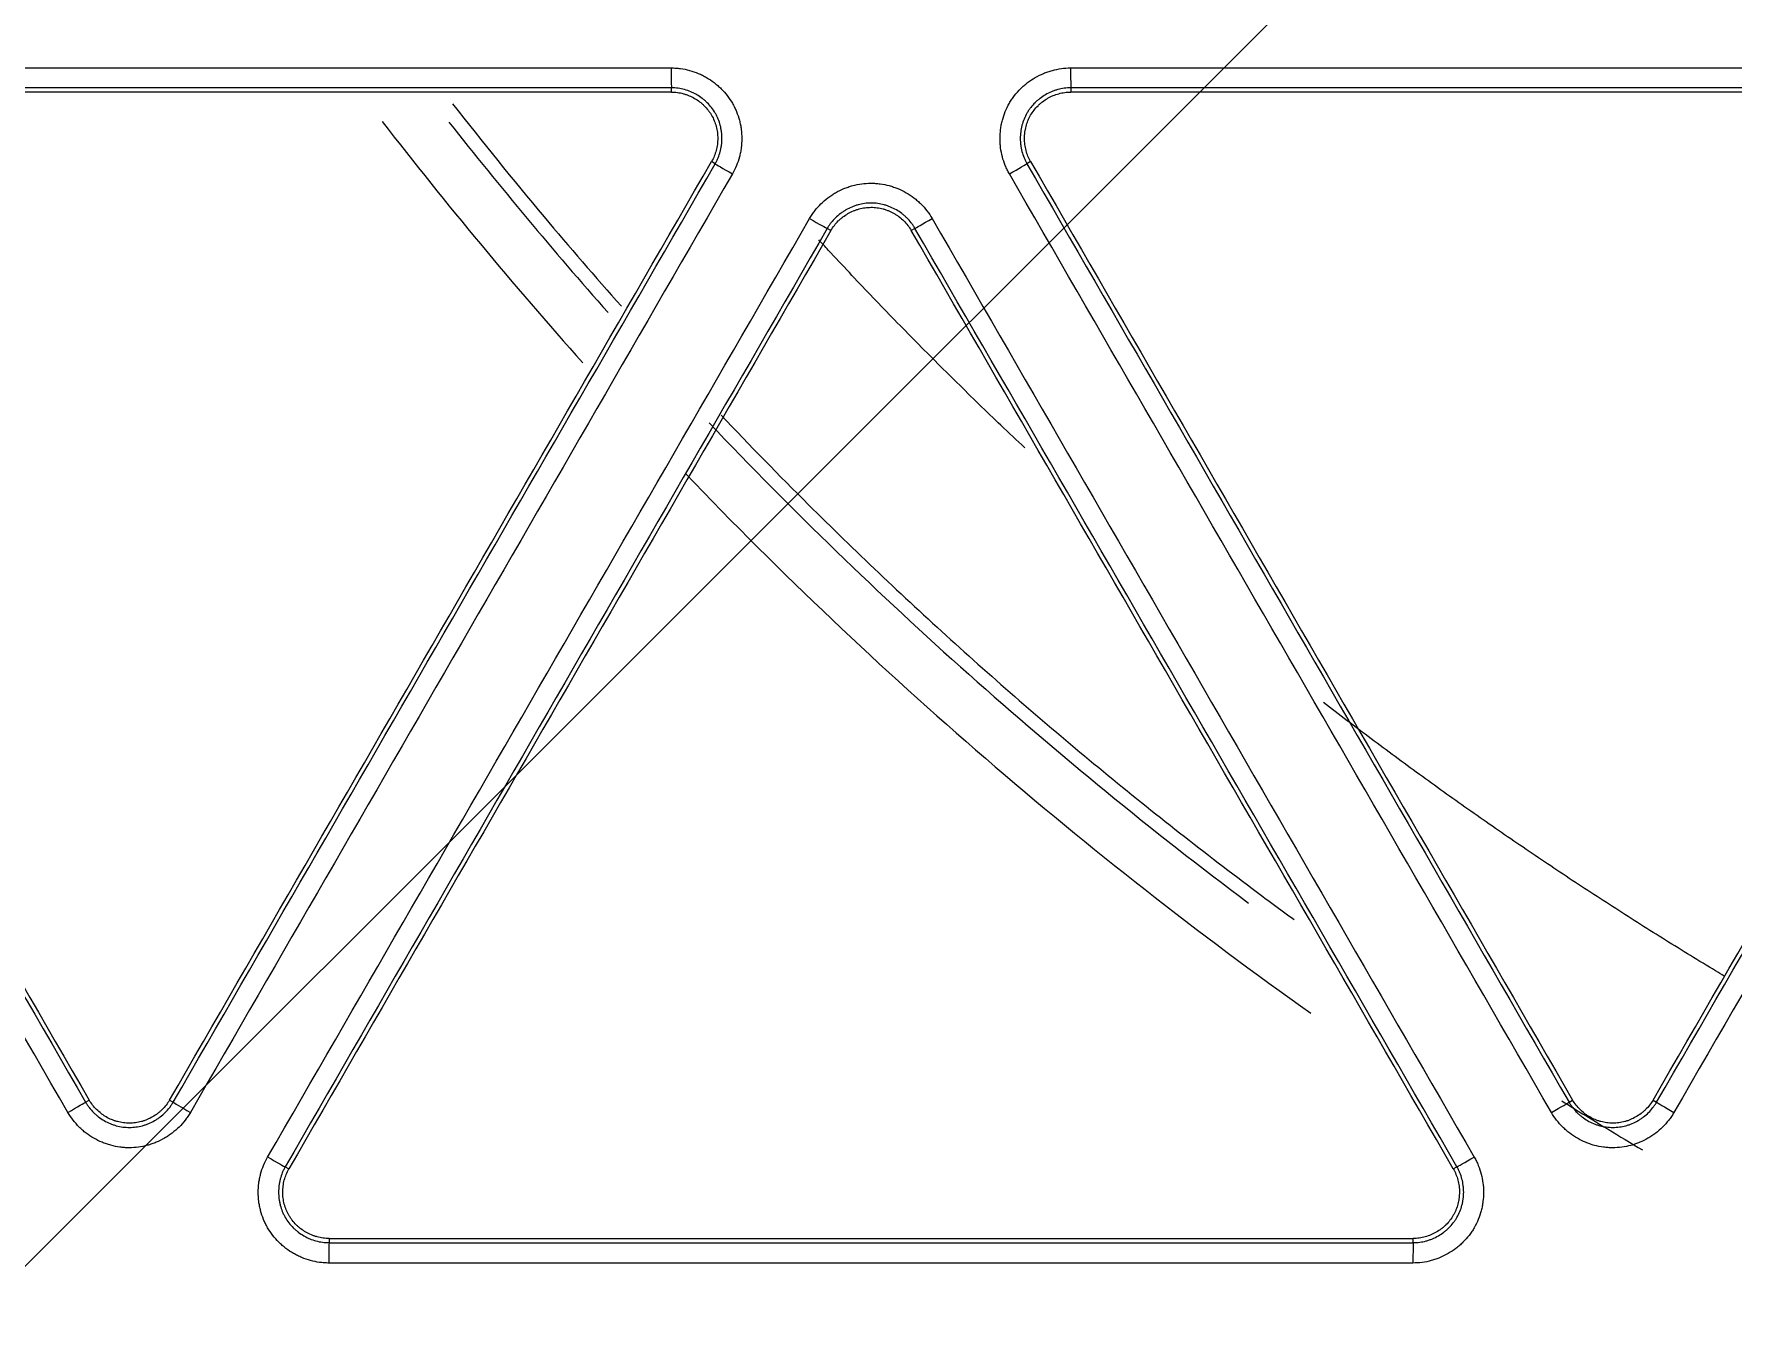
# Model space of a CAD drawing. Header units: inches. Extents: x 405346 to 489838, y -25612 to 14934.
# Drawn here: x 467154.53 to 467194.61, y 4229.87 to 4260.56 of the extents above; entities that cross this region are included whole.
import ezdxf

# ---------------------------------------------------------------- set-up
doc = ezdxf.new("R2010")
doc.units = ezdxf.units.IN
doc.header["$LTSCALE"] = 200
doc.header["$MEASUREMENT"] = 0
doc.layers.add('SS-EQ', color=2, linetype='Continuous', lineweight=20)

# ---------------------------------------------------------------- blocks, each defined once
blk = doc.blocks.new('4way무풍')
at = {"layer": 'SS-EQ'}
for p, q in [((330.224, 330.224), (-339.635, -339.635)), ((-74.704, -62.242), (-74.704, -62.142)), ((-65.282, -62.142), (-65.283, -62.242)), ((-73.67, -63.933), (-73.757, -63.884)), ((-66.23, -63.884), (-66.316, -63.933)), ((-70.941, -65.509), (-71.028, -65.459)), ((-68.959, -65.459), (-69.046, -65.509)), ((-88.526, -86.082), (-88.44, -86.032)), ((-86.544, -86.032), (-86.458, -86.082)), ((-53.529, -86.082), (-53.443, -86.032)), ((-51.547, -86.032), (-51.461, -86.082)), ((-83.815, -87.607), (-83.729, -87.657)), ((-56.258, -87.657), (-56.172, -87.607)), ((-82.781, -89.299), (-82.781, -89.399)), ((-57.206, -89.399), (-57.206, -89.299))]:
    blk.add_line(p, q, dxfattribs=at)
for radius, start, end in [(102.993, 217.66854, 221.78684), (101.761, 218.21625, 221.5125), (101.761, 223.50375, 233.10562), (102.993, 223.77116, 234.62949)]:
    blk.add_arc((0, 0), radius, start, end, dxfattribs=at)
for centre, major_axis, ratio, start_param, end_param in [((-74.704, -61.668), (0, -0.474), 0.012019, 4.721581, 6.248276), ((-65.282, -61.668), (0, 0.474), 0.010323, 1.580364, 3.106684), ((-73.26, -64.17), (0.41, -0.237), 0.014203, 3.176503, 4.707135), ((-66.727, -64.17), (0.41, 0.237), 0.003373, 4.69834, 6.248279), ((-71.438, -65.222), (0.41, -0.237), 0.01424, 4.707588, 6.248275), ((-68.549, -65.222), (-0.41, -0.237), 0.003327, 0.034907, 1.556451), ((-88.936, -86.318), (-0.41, -0.237), 0.00431, 1.55302, 3.106686), ((-86.047, -86.318), (0.41, -0.237), 0.017464, 3.176505, 4.70778), ((-53.939, -86.318), (0.41, 0.237), 0.008823, 4.698637, 6.248277), ((-51.051, -86.318), (-0.41, 0.237), 0.016194, 0.034911, 1.57199), ((-84.225, -87.37), (-0.41, 0.237), 0.017538, 1.566682, 3.106681), ((-55.762, -87.37), (-0.41, -0.237), 0.008819, 0.034908, 1.556773), ((-82.781, -89.872), (0, -0.474), 0.011918, 3.176664, 4.726069), ((-57.206, -89.872), (0, -0.474), 0.007855, 3.176506, 4.727465)]:
    blk.add_ellipse(centre, major_axis=major_axis, ratio=ratio, start_param=start_param, end_param=end_param, dxfattribs=at)
for points, knots in [([(-0.032, -346.294), (-6.969, -346.294), (-13.906, -346.294), (-27.78, -346.294), (-34.717, -346.294), (-55.528, -346.294), (-69.403, -346.294), (-97.151, -346.294), (-111.025, -346.294), (-138.774, -346.294), (-152.648, -346.294), (-180.396, -346.294), (-194.27, -346.294), (-215.082, -346.294), (-222.019, -346.294), (-235.893, -346.294), (-242.83, -346.294), (-253.236, -346.294), (-256.704, -346.293), (-263.641, -346.293), (-267.11, -346.294), (-272.313, -346.294), (-274.047, -346.294), (-276.648, -346.294), (-277.515, -346.294), (-279.25, -346.294), (-280.117, -346.293), (-281.418, -346.293), (-281.851, -346.293), (-282.718, -346.293), (-283.152, -346.293), (-283.802, -346.293), (-284.019, -346.294), (-284.453, -346.294), (-284.669, -346.294), (-285.103, -346.294), (-285.32, -346.293), (-285.753, -346.291), (-285.97, -346.288), (-286.62, -346.277), (-287.053, -346.265), (-287.92, -346.232), (-288.353, -346.21), (-289.653, -346.133), (-290.519, -346.062), (-291.817, -345.929), (-292.25, -345.88), (-292.899, -345.799), (-293.116, -345.771), (-293.548, -345.713), (-294.627, -345.561), (-295.697, -345.382), (-298.249, -344.898), (-299.929, -344.504), (-302.417, -343.81), (-304.065, -343.313), (-305.692, -342.746), (-308.116, -341.843), (-309.711, -341.172), (-311.481, -340.336), (-311.677, -340.242), (-312.069, -340.051), (-312.265, -339.955), (-312.85, -339.663), (-313.238, -339.464), (-314.393, -338.857), (-315.91, -338.018), (-317.384, -337.119), (-318.837, -336.19), (-319.553, -335.711), (-320.962, -334.724), (-322.351, -333.708), (-324.369, -332.095), (-326.323, -330.394), (-327.582, -329.2), (-328.355, -328.435), (-328.586, -328.204), (-328.815, -327.971), (-328.968, -327.815), (-329.044, -327.737), (-329.423, -327.345), (-329.723, -327.029), (-330.61, -326.073), (-331.762, -324.777), (-333.398, -322.77), (-334.43, -321.391), (-335.932, -319.291), (-336.873, -317.851), (-338.196, -315.627), (-339.047, -314.124), (-339.838, -312.58), (-340.313, -311.601), (-340.454, -311.306), (-340.593, -311.01), (-340.685, -310.813), (-340.731, -310.713), (-340.958, -310.218), (-341.135, -309.821), (-341.654, -308.624), (-342.309, -307.019), (-343.186, -304.583), (-343.7, -302.939), (-344.419, -300.46), (-344.828, -298.788), (-345.336, -296.251), (-345.487, -295.401), (-345.755, -293.691), (-345.871, -292.831), (-345.994, -291.749), (-346.017, -291.533), (-346.062, -291.099), (-346.083, -290.882), (-346.143, -290.23), (-346.178, -289.796), (-346.239, -288.927), (-346.265, -288.493), (-346.307, -287.624), (-346.324, -287.19), (-346.342, -286.538), (-346.347, -286.321), (-346.354, -285.886), (-346.356, -285.669), (-346.359, -285.235), (-346.359, -285.017), (-346.359, -284.583), (-346.359, -284.366), (-346.358, -283.714), (-346.358, -283.28), (-346.358, -282.411), (-346.358, -281.976), (-346.358, -280.673), (-346.358, -279.804), (-346.359, -278.066), (-346.359, -277.197), (-346.359, -274.59), (-346.359, -272.852), (-346.358, -264.163), (-346.358, -257.211), (-346.359, -236.356), (-346.359, -222.453), (-346.359, -194.646), (-346.359, -180.743), (-346.359, -152.936), (-346.359, -139.033), (-346.359, -111.226), (-346.359, -69.517), (-346.359, -27.807), (-346.359, 0)], [0, 0, 0, 0, 0.03125, 0.03125, 0.0625, 0.0625, 0.125, 0.125, 0.1875, 0.1875, 0.25, 0.25, 0.3125, 0.3125, 0.34375, 0.34375, 0.375, 0.375, 0.390625, 0.390625, 0.40625, 0.40625, 0.414063, 0.414063, 0.417969, 0.417969, 0.421875, 0.421875, 0.423828, 0.423828, 0.425781, 0.425781, 0.426758, 0.426758, 0.427734, 0.427734, 0.428711, 0.428711, 0.429688, 0.429688, 0.431641, 0.431641, 0.433594, 0.433594, 0.4375, 0.4375, 0.439453, 0.439453, 0.44043, 0.44043, 0.441406, 0.445313, 0.445313, 0.453125, 0.453125, 0.457031, 0.460938, 0.460938, 0.46875, 0.46875, 0.469727, 0.469727, 0.470703, 0.470703, 0.472656, 0.472656, 0.476563, 0.480469, 0.480469, 0.484375, 0.484375, 0.488281, 0.492188, 0.496094, 0.5, 0.5, 0.500977, 0.501465, 0.501465, 0.501953, 0.501953, 0.503906, 0.503906, 0.507813, 0.511719, 0.515625, 0.515625, 0.523438, 0.523438, 0.527344, 0.53125, 0.53125, 0.532227, 0.532715, 0.532715, 0.533203, 0.533203, 0.535156, 0.535156, 0.539063, 0.542969, 0.546875, 0.546875, 0.554688, 0.554688, 0.558594, 0.558594, 0.5625, 0.5625, 0.563477, 0.563477, 0.564453, 0.564453, 0.566406, 0.566406, 0.568359, 0.568359, 0.570313, 0.570313, 0.571289, 0.571289, 0.572266, 0.572266, 0.573242, 0.573242, 0.574219, 0.574219, 0.576172, 0.576172, 0.578125, 0.578125, 0.582031, 0.582031, 0.585938, 0.585938, 0.59375, 0.59375, 0.625, 0.625, 0.6875, 0.6875, 0.75, 0.75, 0.8125, 0.8125, 0.875, 1, 1, 1, 1]), ([(-345.164, 0), (-345.164, -27.72), (-345.163, -69.3), (-345.162, -110.879), (-345.161, -138.599), (-345.16, -152.459), (-345.158, -180.179), (-345.157, -194.038), (-345.154, -221.758), (-345.152, -235.618), (-345.147, -256.408), (-345.146, -263.338), (-345.145, -272), (-345.144, -273.733), (-345.144, -276.331), (-345.144, -277.198), (-345.143, -278.93), (-345.142, -279.796), (-345.142, -281.096), (-345.141, -281.529), (-345.141, -282.395), (-345.141, -282.828), (-345.141, -283.694), (-345.141, -284.128), (-345.14, -284.777), (-345.139, -284.994), (-345.136, -285.427), (-345.134, -285.643), (-345.124, -286.293), (-345.113, -286.726), (-345.08, -287.592), (-345.06, -288.025), (-345.009, -288.891), (-344.978, -289.324), (-344.926, -289.973), (-344.898, -290.298), (-344.868, -290.623), (-344.847, -290.839), (-344.836, -290.947), (-344.736, -291.92), (-344.629, -292.78), (-344.379, -294.49), (-344.236, -295.341), (-343.754, -297.876), (-343.361, -299.547), (-342.665, -302.025), (-342.166, -303.667), (-341.312, -306.101), (-340.67, -307.704), (-340.162, -308.899), (-339.901, -309.494), (-339.629, -310.087), (-339.446, -310.481), (-339.353, -310.678), (-338.885, -311.657), (-338.495, -312.43), (-337.684, -313.955), (-337.263, -314.706), (-336.391, -316.189), (-335.94, -316.919), (-335.007, -318.36), (-334.525, -319.069), (-333.532, -320.468), (-332.508, -321.846), (-330.881, -323.85), (-329.735, -325.144), (-328.853, -326.098), (-328.555, -326.413), (-328.177, -326.804), (-328.101, -326.882), (-327.949, -327.038), (-327.721, -327.27), (-327.491, -327.501), (-326.721, -328.264), (-325.466, -329.454), (-323.518, -331.15), (-321.504, -332.756), (-320.119, -333.767), (-318.711, -334.749), (-317.997, -335.224), (-316.546, -336.146), (-315.81, -336.593), (-314.315, -337.455), (-313.557, -337.871), (-312.595, -338.371), (-312.305, -338.52), (-312.014, -338.667), (-311.819, -338.764), (-311.722, -338.813), (-311.235, -339.053), (-310.844, -339.241), (-309.666, -339.791), (-308.875, -340.139), (-307.283, -340.8), (-305.68, -341.425), (-303.244, -342.258), (-301.598, -342.743), (-299.114, -343.417), (-297.436, -343.797), (-294.888, -344.259), (-294.033, -344.395), (-292.957, -344.543), (-292.742, -344.571), (-292.31, -344.625), (-291.663, -344.704), (-291.015, -344.771), (-289.72, -344.892), (-288.856, -344.954), (-287.56, -345.019), (-287.128, -345.036), (-286.48, -345.054), (-286.264, -345.059), (-285.831, -345.067), (-285.615, -345.069), (-285.183, -345.073), (-284.967, -345.074), (-284.534, -345.075), (-284.318, -345.075), (-283.67, -345.076), (-283.237, -345.076), (-282.589, -345.076), (-282.373, -345.076), (-281.94, -345.076), (-281.724, -345.076), (-281.075, -345.076), (-280.643, -345.077), (-279.346, -345.077), (-278.481, -345.078), (-276.752, -345.079), (-275.887, -345.079), (-273.293, -345.079), (-271.563, -345.08), (-262.916, -345.081), (-255.998, -345.082), (-242.162, -345.085), (-235.244, -345.086), (-221.408, -345.089), (-214.49, -345.09), (-193.736, -345.092), (-179.9, -345.094), (-152.228, -345.096), (-138.392, -345.096), (-110.72, -345.097), (-96.884, -345.098), (-69.212, -345.098), (-55.376, -345.099), (-34.622, -345.099), (-27.704, -345.099), (-13.868, -345.099), (-6.95, -345.099), (-0.032, -345.099)], [0, 0, 0, 0, 0.125, 0.1875, 0.1875, 0.25, 0.25, 0.3125, 0.3125, 0.375, 0.375, 0.40625, 0.40625, 0.414063, 0.414063, 0.417969, 0.417969, 0.421875, 0.421875, 0.423828, 0.423828, 0.425781, 0.425781, 0.427734, 0.427734, 0.428711, 0.428711, 0.429688, 0.429688, 0.431641, 0.431641, 0.433594, 0.433594, 0.435547, 0.435547, 0.436523, 0.437012, 0.437012, 0.4375, 0.4375, 0.441406, 0.441406, 0.445313, 0.445313, 0.453125, 0.453125, 0.457031, 0.460938, 0.464844, 0.464844, 0.466797, 0.467773, 0.467773, 0.46875, 0.46875, 0.472656, 0.472656, 0.476563, 0.476563, 0.480469, 0.480469, 0.484375, 0.484375, 0.488281, 0.492188, 0.496094, 0.496094, 0.498047, 0.498047, 0.498535, 0.498535, 0.499023, 0.5, 0.5, 0.503906, 0.507813, 0.511719, 0.515625, 0.515625, 0.519531, 0.519531, 0.523438, 0.523438, 0.527344, 0.527344, 0.52832, 0.528809, 0.528809, 0.529297, 0.529297, 0.53125, 0.53125, 0.535156, 0.535156, 0.539063, 0.542969, 0.546875, 0.546875, 0.554688, 0.554688, 0.558594, 0.558594, 0.55957, 0.55957, 0.560547, 0.5625, 0.5625, 0.566406, 0.566406, 0.568359, 0.568359, 0.569336, 0.569336, 0.570313, 0.570313, 0.571289, 0.571289, 0.572266, 0.572266, 0.574219, 0.574219, 0.575195, 0.575195, 0.576172, 0.576172, 0.578125, 0.578125, 0.582031, 0.582031, 0.585938, 0.585938, 0.59375, 0.59375, 0.625, 0.625, 0.65625, 0.65625, 0.6875, 0.6875, 0.75, 0.75, 0.8125, 0.8125, 0.875, 0.875, 0.9375, 0.9375, 0.96875, 0.96875, 1, 1, 1, 1]), ([(-74.71, -61.673), (-74.673, -61.673), (-74.637, -61.674), (-74.563, -61.679), (-74.527, -61.683), (-74.419, -61.697), (-74.277, -61.726), (-74.14, -61.774), (-74.055, -61.809), (-74.039, -61.816), (-74.005, -61.831), (-73.956, -61.855), (-73.908, -61.881), (-73.814, -61.935), (-73.753, -61.975), (-73.667, -62.042), (-73.639, -62.065), (-73.597, -62.101), (-73.583, -62.113), (-73.557, -62.138), (-73.543, -62.15), (-73.479, -62.215), (-73.383, -62.323), (-73.302, -62.444), (-73.247, -62.539), (-73.23, -62.571), (-73.198, -62.637), (-73.183, -62.67), (-73.142, -62.77), (-73.119, -62.839), (-73.091, -62.944), (-73.083, -62.979), (-73.072, -63.033), (-73.069, -63.051), (-73.063, -63.087), (-73.061, -63.105), (-73.049, -63.196), (-73.04, -63.341), (-73.049, -63.486), (-73.061, -63.576), (-73.063, -63.594), (-73.069, -63.63), (-73.072, -63.648), (-73.083, -63.702), (-73.091, -63.738), (-73.119, -63.843), (-73.142, -63.912), (-73.197, -64.046), (-73.229, -64.111), (-73.265, -64.175)], [0, 0, 0, 0, 0.03125, 0.03125, 0.0625, 0.0625, 0.125, 0.1875, 0.1875, 0.203125, 0.203125, 0.21875, 0.25, 0.25, 0.3125, 0.3125, 0.34375, 0.34375, 0.359375, 0.359375, 0.375, 0.375, 0.4375, 0.5, 0.5, 0.53125, 0.53125, 0.5625, 0.5625, 0.625, 0.625, 0.65625, 0.65625, 0.671875, 0.671875, 0.6875, 0.6875, 0.75, 0.8125, 0.8125, 0.828125, 0.828125, 0.84375, 0.84375, 0.875, 0.875, 0.9375, 0.9375, 1, 1, 1, 1]), ([(-66.732, -64.175), (-66.75, -64.143), (-66.767, -64.111), (-66.799, -64.045), (-66.814, -64.011), (-66.856, -63.91), (-66.901, -63.773), (-66.929, -63.63), (-66.941, -63.54), (-66.943, -63.521), (-66.946, -63.485), (-66.951, -63.43), (-66.952, -63.376), (-66.952, -63.267), (-66.948, -63.195), (-66.934, -63.087), (-66.928, -63.051), (-66.918, -62.997), (-66.914, -62.979), (-66.906, -62.943), (-66.901, -62.926), (-66.878, -62.838), (-66.832, -62.7), (-66.768, -62.57), (-66.713, -62.475), (-66.694, -62.444), (-66.653, -62.383), (-66.632, -62.354), (-66.565, -62.268), (-66.517, -62.213), (-66.44, -62.137), (-66.4, -62.1), (-66.358, -62.065), (-66.33, -62.041), (-66.316, -62.03), (-66.243, -61.975), (-66.122, -61.894), (-65.992, -61.83), (-65.908, -61.795), (-65.891, -61.788), (-65.857, -61.775), (-65.84, -61.769), (-65.788, -61.751), (-65.753, -61.74), (-65.648, -61.712), (-65.577, -61.697), (-65.433, -61.678), (-65.361, -61.673), (-65.287, -61.673)], [0, 0, 0, 0, 0.03125, 0.03125, 0.0625, 0.0625, 0.125, 0.1875, 0.1875, 0.203125, 0.203125, 0.21875, 0.25, 0.25, 0.3125, 0.3125, 0.34375, 0.34375, 0.359375, 0.359375, 0.375, 0.375, 0.4375, 0.5, 0.5, 0.53125, 0.53125, 0.5625, 0.5625, 0.625, 0.625, 0.65625, 0.671875, 0.671875, 0.6875, 0.6875, 0.75, 0.8125, 0.8125, 0.828125, 0.828125, 0.84375, 0.84375, 0.875, 0.875, 0.9375, 0.9375, 1, 1, 1, 1]), ([(-79.87, -62.518), (-79.164, -63.419), (-77.857, -65.031), (-76.503, -66.603), (-75.886, -67.299)], [0, 0, 0, 0, 0.551741, 1, 1, 1, 1]), ([(-73.67, -63.933), (-73.669, -63.931), (-73.667, -63.928), (-73.664, -63.922), (-73.659, -63.913), (-73.648, -63.893), (-73.627, -63.853), (-73.611, -63.817), (-73.582, -63.745), (-73.565, -63.696), (-73.546, -63.621), (-73.54, -63.595), (-73.53, -63.544), (-73.526, -63.518), (-73.516, -63.44), (-73.509, -63.337), (-73.516, -63.233), (-73.524, -63.168), (-73.526, -63.155), (-73.53, -63.129), (-73.537, -63.09), (-73.545, -63.052), (-73.565, -62.977), (-73.581, -62.928), (-73.611, -62.856), (-73.622, -62.832), (-73.644, -62.785), (-73.657, -62.762), (-73.696, -62.694), (-73.754, -62.608), (-73.823, -62.53), (-73.879, -62.475), (-73.898, -62.457), (-73.938, -62.423), (-73.958, -62.406), (-74.02, -62.359), (-74.063, -62.33), (-74.13, -62.291), (-74.165, -62.273), (-74.2, -62.256), (-74.224, -62.245), (-74.236, -62.24), (-74.296, -62.215), (-74.395, -62.181), (-74.496, -62.16), (-74.573, -62.149), (-74.599, -62.146), (-74.639, -62.144), (-74.652, -62.143), (-74.672, -62.142), (-74.681, -62.142), (-74.691, -62.142), (-74.698, -62.142), (-74.701, -62.142), (-74.704, -62.142)], [0, 0, 0, 0, 0.003906, 0.003906, 0.007812, 0.015625, 0.03125, 0.0625, 0.0625, 0.125, 0.125, 0.15625, 0.15625, 0.1875, 0.1875, 0.25, 0.3125, 0.3125, 0.328125, 0.328125, 0.34375, 0.375, 0.375, 0.4375, 0.4375, 0.46875, 0.46875, 0.5, 0.5, 0.5625, 0.625, 0.625, 0.65625, 0.65625, 0.6875, 0.6875, 0.75, 0.75, 0.78125, 0.796875, 0.796875, 0.8125, 0.8125, 0.875, 0.9375, 0.9375, 0.96875, 0.96875, 0.984375, 0.984375, 0.992188, 0.996094, 0.996094, 1, 1, 1, 1]), ([(-74.704, -62.242), (-74.656, -62.242), (-74.609, -62.245), (-74.515, -62.258), (-74.468, -62.268), (-74.399, -62.287), (-74.376, -62.294), (-74.331, -62.309), (-74.308, -62.318), (-74.242, -62.346), (-74.157, -62.388), (-74.078, -62.441), (-74.03, -62.477), (-74.021, -62.484), (-74.002, -62.5), (-73.974, -62.523), (-73.948, -62.547), (-73.898, -62.597), (-73.866, -62.633), (-73.822, -62.689), (-73.808, -62.708), (-73.782, -62.748), (-73.769, -62.768), (-73.733, -62.831), (-73.691, -62.916), (-73.661, -63.006), (-73.643, -63.076), (-73.637, -63.099), (-73.628, -63.146), (-73.624, -63.17), (-73.615, -63.241), (-73.612, -63.288), (-73.612, -63.36), (-73.613, -63.383), (-73.616, -63.431), (-73.618, -63.455), (-73.627, -63.526), (-73.646, -63.62), (-73.675, -63.71), (-73.711, -63.798), (-73.733, -63.842), (-73.757, -63.884)], [0, 0, 0, 0, 0.0625, 0.0625, 0.125, 0.125, 0.15625, 0.15625, 0.1875, 0.1875, 0.25, 0.3125, 0.3125, 0.328125, 0.328125, 0.34375, 0.375, 0.375, 0.4375, 0.4375, 0.46875, 0.46875, 0.5, 0.5, 0.5625, 0.625, 0.625, 0.65625, 0.65625, 0.6875, 0.6875, 0.75, 0.75, 0.78125, 0.78125, 0.8125, 0.8125, 0.875, 0.9375, 0.9375, 1, 1, 1, 1]), ([(-65.282, -62.142), (-65.286, -62.142), (-65.289, -62.142), (-65.296, -62.142), (-65.305, -62.142), (-65.328, -62.143), (-65.374, -62.145), (-65.413, -62.149), (-65.49, -62.16), (-65.54, -62.17), (-65.616, -62.191), (-65.641, -62.198), (-65.69, -62.215), (-65.715, -62.225), (-65.787, -62.255), (-65.88, -62.301), (-65.966, -62.359), (-66.018, -62.398), (-66.029, -62.406), (-66.049, -62.423), (-66.079, -62.448), (-66.108, -62.475), (-66.163, -62.529), (-66.197, -62.568), (-66.245, -62.629), (-66.26, -62.651), (-66.289, -62.694), (-66.303, -62.716), (-66.343, -62.784), (-66.365, -62.831), (-66.405, -62.927), (-66.421, -62.976), (-66.441, -63.052), (-66.447, -63.077), (-66.457, -63.129), (-66.461, -63.154), (-66.471, -63.232), (-66.474, -63.284), (-66.474, -63.361), (-66.473, -63.387), (-66.471, -63.426), (-66.47, -63.439), (-66.467, -63.466), (-66.466, -63.479), (-66.457, -63.544), (-66.438, -63.646), (-66.405, -63.744), (-66.376, -63.816), (-66.365, -63.84), (-66.348, -63.876), (-66.342, -63.887), (-66.333, -63.905), (-66.328, -63.913), (-66.323, -63.922), (-66.32, -63.928), (-66.318, -63.93), (-66.316, -63.933)], [0, 0, 0, 0, 0.003906, 0.003906, 0.007812, 0.015625, 0.03125, 0.0625, 0.0625, 0.125, 0.125, 0.15625, 0.15625, 0.1875, 0.1875, 0.25, 0.3125, 0.3125, 0.328125, 0.328125, 0.34375, 0.375, 0.375, 0.4375, 0.4375, 0.46875, 0.46875, 0.5, 0.5, 0.5625, 0.5625, 0.625, 0.625, 0.65625, 0.65625, 0.6875, 0.6875, 0.75, 0.75, 0.78125, 0.78125, 0.796875, 0.796875, 0.8125, 0.8125, 0.875, 0.9375, 0.9375, 0.96875, 0.96875, 0.984375, 0.984375, 0.992188, 0.996094, 0.996094, 1, 1, 1, 1]), ([(-66.23, -63.884), (-66.254, -63.842), (-66.275, -63.799), (-66.311, -63.711), (-66.326, -63.666), (-66.344, -63.597), (-66.35, -63.573), (-66.359, -63.526), (-66.362, -63.502), (-66.371, -63.431), (-66.377, -63.336), (-66.371, -63.241), (-66.364, -63.182), (-66.362, -63.17), (-66.358, -63.146), (-66.352, -63.111), (-66.344, -63.076), (-66.326, -63.007), (-66.311, -62.962), (-66.284, -62.896), (-66.275, -62.874), (-66.254, -62.831), (-66.242, -62.81), (-66.206, -62.748), (-66.153, -62.669), (-66.09, -62.598), (-66.039, -62.547), (-66.021, -62.531), (-65.985, -62.499), (-65.967, -62.484), (-65.91, -62.441), (-65.87, -62.414), (-65.809, -62.379), (-65.788, -62.367), (-65.745, -62.346), (-65.723, -62.336), (-65.656, -62.308), (-65.566, -62.277), (-65.473, -62.258), (-65.379, -62.245), (-65.331, -62.242), (-65.283, -62.242)], [0, 0, 0, 0, 0.0625, 0.0625, 0.125, 0.125, 0.15625, 0.15625, 0.1875, 0.1875, 0.25, 0.3125, 0.3125, 0.328125, 0.328125, 0.34375, 0.375, 0.375, 0.4375, 0.4375, 0.46875, 0.46875, 0.5, 0.5, 0.5625, 0.625, 0.625, 0.65625, 0.65625, 0.6875, 0.6875, 0.75, 0.75, 0.78125, 0.78125, 0.8125, 0.8125, 0.875, 0.9375, 0.9375, 1, 1, 1, 1]), ([(-86.544, -86.032), (-84.413, -82.341), (-82.282, -78.649), (-78.019, -71.266), (-75.888, -67.575), (-73.757, -63.884)], [0, 0, 0, 0, 0.5, 0.5, 1, 1, 1, 1]), ([(-86.458, -86.082), (-84.326, -82.391), (-82.195, -78.699), (-77.933, -71.316), (-75.801, -67.625), (-73.67, -63.933)], [0, 0, 0, 0, 0.5, 0.5, 1, 1, 1, 1]), ([(-73.265, -64.175), (-75.397, -67.866), (-77.528, -71.558), (-81.791, -78.941), (-83.922, -82.633), (-86.053, -86.324)], [0, 0, 0, 0, 0.5, 0.5, 1, 1, 1, 1]), ([(-71.443, -65.227), (-71.425, -65.195), (-71.405, -65.164), (-71.364, -65.103), (-71.343, -65.073), (-71.276, -64.987), (-71.18, -64.879), (-71.071, -64.784), (-70.998, -64.728), (-70.983, -64.717), (-70.953, -64.696), (-70.908, -64.665), (-70.862, -64.636), (-70.767, -64.582), (-70.703, -64.55), (-70.602, -64.508), (-70.568, -64.495), (-70.516, -64.477), (-70.499, -64.471), (-70.464, -64.461), (-70.446, -64.456), (-70.358, -64.432), (-70.216, -64.403), (-70.071, -64.393), (-69.962, -64.393), (-69.925, -64.394), (-69.852, -64.399), (-69.816, -64.403), (-69.708, -64.417), (-69.637, -64.432), (-69.533, -64.46), (-69.498, -64.471), (-69.446, -64.489), (-69.429, -64.495), (-69.395, -64.508), (-69.378, -64.515), (-69.293, -64.55), (-69.163, -64.615), (-69.042, -64.695), (-68.97, -64.75), (-68.956, -64.761), (-68.927, -64.784), (-68.913, -64.796), (-68.872, -64.832), (-68.845, -64.857), (-68.768, -64.934), (-68.72, -64.988), (-68.631, -65.103), (-68.591, -65.163), (-68.554, -65.227)], [0, 0, 0, 0, 0.03125, 0.03125, 0.0625, 0.0625, 0.125, 0.1875, 0.1875, 0.203125, 0.203125, 0.21875, 0.25, 0.25, 0.3125, 0.3125, 0.34375, 0.34375, 0.359375, 0.359375, 0.375, 0.375, 0.4375, 0.5, 0.5, 0.53125, 0.53125, 0.5625, 0.5625, 0.625, 0.625, 0.65625, 0.65625, 0.671875, 0.671875, 0.6875, 0.6875, 0.75, 0.8125, 0.8125, 0.828125, 0.828125, 0.84375, 0.84375, 0.875, 0.875, 0.9375, 0.9375, 1, 1, 1, 1]), ([(-68.959, -65.459), (-68.961, -65.456), (-68.962, -65.453), (-68.966, -65.448), (-68.971, -65.439), (-68.983, -65.42), (-69.007, -65.381), (-69.03, -65.35), (-69.078, -65.288), (-69.112, -65.249), (-69.168, -65.195), (-69.187, -65.177), (-69.226, -65.142), (-69.247, -65.126), (-69.309, -65.078), (-69.395, -65.021), (-69.489, -64.975), (-69.549, -64.95), (-69.561, -64.945), (-69.586, -64.935), (-69.623, -64.922), (-69.66, -64.91), (-69.735, -64.89), (-69.786, -64.88), (-69.863, -64.869), (-69.889, -64.866), (-69.941, -64.863), (-69.967, -64.862), (-70.046, -64.862), (-70.097, -64.865), (-70.2, -64.879), (-70.251, -64.89), (-70.326, -64.911), (-70.351, -64.918), (-70.401, -64.935), (-70.425, -64.945), (-70.497, -64.975), (-70.544, -64.998), (-70.611, -65.037), (-70.644, -65.057), (-70.677, -65.08), (-70.698, -65.095), (-70.709, -65.102), (-70.761, -65.142), (-70.839, -65.21), (-70.908, -65.288), (-70.956, -65.349), (-70.971, -65.37), (-70.993, -65.403), (-71, -65.414), (-71.011, -65.431), (-71.016, -65.439), (-71.021, -65.448), (-71.024, -65.453), (-71.026, -65.456), (-71.028, -65.459)], [0, 0, 0, 0, 0.003906, 0.003906, 0.007812, 0.015625, 0.03125, 0.0625, 0.0625, 0.125, 0.125, 0.15625, 0.15625, 0.1875, 0.1875, 0.25, 0.3125, 0.3125, 0.328125, 0.328125, 0.34375, 0.375, 0.375, 0.4375, 0.4375, 0.46875, 0.46875, 0.5, 0.5, 0.5625, 0.5625, 0.625, 0.625, 0.65625, 0.65625, 0.6875, 0.6875, 0.75, 0.75, 0.78125, 0.796875, 0.796875, 0.8125, 0.8125, 0.875, 0.9375, 0.9375, 0.96875, 0.96875, 0.984375, 0.984375, 0.992188, 0.996094, 0.996094, 1, 1, 1, 1]), ([(-84.231, -87.377), (-82.1, -83.685), (-79.968, -79.994), (-75.706, -72.61), (-73.574, -68.919), (-71.443, -65.227)], [0, 0, 0, 0, 0.5, 0.5, 1, 1, 1, 1]), ([(-70.941, -65.509), (-70.917, -65.467), (-70.89, -65.428), (-70.832, -65.353), (-70.801, -65.317), (-70.75, -65.267), (-70.732, -65.251), (-70.696, -65.219), (-70.677, -65.204), (-70.62, -65.161), (-70.541, -65.108), (-70.456, -65.066), (-70.4, -65.042), (-70.389, -65.038), (-70.367, -65.029), (-70.333, -65.017), (-70.299, -65.007), (-70.23, -64.988), (-70.184, -64.978), (-70.113, -64.968), (-70.089, -64.966), (-70.042, -64.963), (-70.018, -64.962), (-69.946, -64.962), (-69.851, -64.968), (-69.758, -64.987), (-69.688, -65.006), (-69.665, -65.013), (-69.62, -65.029), (-69.598, -65.038), (-69.532, -65.065), (-69.489, -65.086), (-69.427, -65.122), (-69.397, -65.141), (-69.367, -65.161), (-69.348, -65.175), (-69.338, -65.182), (-69.29, -65.218), (-69.218, -65.281), (-69.155, -65.352), (-69.097, -65.427), (-69.07, -65.467), (-69.046, -65.509)], [0, 0, 0, 0, 0.0625, 0.0625, 0.125, 0.125, 0.15625, 0.15625, 0.1875, 0.1875, 0.25, 0.3125, 0.3125, 0.328125, 0.328125, 0.34375, 0.375, 0.375, 0.4375, 0.4375, 0.46875, 0.46875, 0.5, 0.5, 0.5625, 0.625, 0.625, 0.65625, 0.65625, 0.6875, 0.6875, 0.75, 0.75, 0.78125, 0.796875, 0.796875, 0.8125, 0.8125, 0.875, 0.9375, 0.9375, 1, 1, 1, 1]), ([(-71.028, -65.459), (-73.159, -69.151), (-75.29, -72.842), (-79.553, -80.225), (-81.684, -83.916), (-83.815, -87.607)], [0, 0, 0, 0, 0.5, 0.5, 1, 1, 1, 1]), ([(-66.37, -70.638), (-66.557, -70.462), (-67.094, -69.953), (-67.971, -69.101), (-68.997, -68.076), (-70.009, -67.033), (-70.749, -66.247), (-71.154, -65.81), (-71.228, -65.729)], [0, 0, 0, 0, 0.111558, 0.32109, 0.531066, 0.74146, 0.952245, 1, 1, 1, 1]), ([(-73.531, -69.869), (-72.854, -70.583), (-71.09, -72.389), (-68.142, -75.19), (-64.648, -78.213), (-61.909, -80.371), (-60.345, -81.531), (-60.016, -81.773)], [0, 0, 0, 0, 0.163711, 0.420001, 0.676181, 0.932053, 1, 1, 1, 1]), ([(-49.866, -83.106), (-49.934, -83.065), (-50.398, -82.786), (-51.255, -82.261), (-52.431, -81.517), (-53.6, -80.753), (-54.762, -79.97), (-55.916, -79.169), (-57.063, -78.348), (-58.199, -77.508), (-58.949, -76.938), (-59.322, -76.649)], [0, 0, 0, 0, 0.020676, 0.141736, 0.263223, 0.385123, 0.507423, 0.630113, 0.75318, 0.876615, 1, 1, 1, 1]), ([(-88.526, -86.082), (-88.524, -86.084), (-88.523, -86.087), (-88.519, -86.093), (-88.514, -86.101), (-88.502, -86.121), (-88.477, -86.159), (-88.455, -86.191), (-88.407, -86.252), (-88.373, -86.291), (-88.317, -86.346), (-88.298, -86.364), (-88.258, -86.398), (-88.238, -86.415), (-88.176, -86.462), (-88.089, -86.519), (-87.996, -86.566), (-87.936, -86.591), (-87.924, -86.596), (-87.899, -86.605), (-87.862, -86.619), (-87.825, -86.63), (-87.75, -86.651), (-87.699, -86.661), (-87.622, -86.672), (-87.596, -86.674), (-87.544, -86.678), (-87.518, -86.679), (-87.439, -86.679), (-87.388, -86.675), (-87.285, -86.661), (-87.234, -86.651), (-87.159, -86.63), (-87.134, -86.622), (-87.084, -86.605), (-87.06, -86.596), (-86.988, -86.566), (-86.941, -86.543), (-86.874, -86.504), (-86.841, -86.483), (-86.809, -86.461), (-86.787, -86.446), (-86.777, -86.438), (-86.725, -86.399), (-86.646, -86.331), (-86.577, -86.253), (-86.529, -86.192), (-86.514, -86.17), (-86.492, -86.138), (-86.485, -86.127), (-86.474, -86.11), (-86.469, -86.102), (-86.464, -86.093), (-86.461, -86.088), (-86.459, -86.085), (-86.458, -86.082)], [0, 0, 0, 0, 0.003906, 0.003906, 0.007812, 0.015625, 0.03125, 0.0625, 0.0625, 0.125, 0.125, 0.15625, 0.15625, 0.1875, 0.1875, 0.25, 0.3125, 0.3125, 0.328125, 0.328125, 0.34375, 0.375, 0.375, 0.4375, 0.4375, 0.46875, 0.46875, 0.5, 0.5, 0.5625, 0.5625, 0.625, 0.625, 0.65625, 0.65625, 0.6875, 0.6875, 0.75, 0.75, 0.78125, 0.796875, 0.796875, 0.8125, 0.8125, 0.875, 0.9375, 0.9375, 0.96875, 0.96875, 0.984375, 0.984375, 0.992188, 0.996094, 0.996094, 1, 1, 1, 1]), ([(-86.544, -86.032), (-86.568, -86.074), (-86.595, -86.113), (-86.653, -86.188), (-86.685, -86.224), (-86.735, -86.274), (-86.753, -86.29), (-86.789, -86.322), (-86.808, -86.337), (-86.865, -86.38), (-86.944, -86.433), (-87.03, -86.475), (-87.085, -86.498), (-87.096, -86.503), (-87.119, -86.512), (-87.152, -86.524), (-87.186, -86.534), (-87.255, -86.553), (-87.302, -86.563), (-87.372, -86.572), (-87.396, -86.575), (-87.444, -86.578), (-87.468, -86.579), (-87.54, -86.579), (-87.635, -86.573), (-87.728, -86.554), (-87.797, -86.535), (-87.82, -86.528), (-87.865, -86.512), (-87.888, -86.503), (-87.954, -86.476), (-87.996, -86.455), (-88.058, -86.419), (-88.088, -86.4), (-88.118, -86.38), (-88.138, -86.366), (-88.147, -86.359), (-88.195, -86.322), (-88.267, -86.26), (-88.33, -86.189), (-88.389, -86.114), (-88.416, -86.074), (-88.44, -86.032)], [0, 0, 0, 0, 0.0625, 0.0625, 0.125, 0.125, 0.15625, 0.15625, 0.1875, 0.1875, 0.25, 0.3125, 0.3125, 0.328125, 0.328125, 0.34375, 0.375, 0.375, 0.4375, 0.4375, 0.46875, 0.46875, 0.5, 0.5, 0.5625, 0.625, 0.625, 0.65625, 0.65625, 0.6875, 0.6875, 0.75, 0.75, 0.78125, 0.796875, 0.796875, 0.8125, 0.8125, 0.875, 0.9375, 0.9375, 1, 1, 1, 1]), ([(-53.701, -86.049), (-53.604, -86.109), (-52.973, -86.502), (-52.337, -86.888), (-51.796, -87.209)], [0, 0, 0, 0, 0.153605, 1, 1, 1, 1]), ([(-53.529, -86.082), (-53.528, -86.084), (-53.526, -86.087), (-53.522, -86.093), (-53.517, -86.101), (-53.506, -86.121), (-53.481, -86.159), (-53.458, -86.191), (-53.41, -86.252), (-53.376, -86.291), (-53.32, -86.346), (-53.301, -86.364), (-53.262, -86.398), (-53.241, -86.415), (-53.179, -86.462), (-53.093, -86.519), (-53, -86.566), (-52.939, -86.591), (-52.927, -86.596), (-52.903, -86.605), (-52.866, -86.618), (-52.828, -86.63), (-52.753, -86.651), (-52.703, -86.661), (-52.626, -86.671), (-52.6, -86.674), (-52.548, -86.678), (-52.521, -86.679), (-52.443, -86.679), (-52.391, -86.675), (-52.288, -86.661), (-52.238, -86.651), (-52.162, -86.63), (-52.137, -86.622), (-52.088, -86.605), (-52.063, -86.596), (-51.991, -86.566), (-51.945, -86.543), (-51.877, -86.504), (-51.844, -86.483), (-51.812, -86.461), (-51.791, -86.446), (-51.78, -86.438), (-51.728, -86.399), (-51.649, -86.33), (-51.581, -86.253), (-51.533, -86.191), (-51.517, -86.17), (-51.495, -86.138), (-51.488, -86.127), (-51.478, -86.11), (-51.473, -86.102), (-51.468, -86.093), (-51.464, -86.087), (-51.462, -86.085), (-51.461, -86.082)], [0, 0, 0, 0, 0.003906, 0.003906, 0.007812, 0.015625, 0.03125, 0.0625, 0.0625, 0.125, 0.125, 0.15625, 0.15625, 0.1875, 0.1875, 0.25, 0.3125, 0.3125, 0.328125, 0.328125, 0.34375, 0.375, 0.375, 0.4375, 0.4375, 0.46875, 0.46875, 0.5, 0.5, 0.5625, 0.5625, 0.625, 0.625, 0.65625, 0.65625, 0.6875, 0.6875, 0.75, 0.75, 0.78125, 0.796875, 0.796875, 0.8125, 0.8125, 0.875, 0.9375, 0.9375, 0.96875, 0.96875, 0.984375, 0.984375, 0.992188, 0.996094, 0.996094, 1, 1, 1, 1]), ([(-51.547, -86.032), (-51.571, -86.074), (-51.598, -86.113), (-51.656, -86.188), (-51.688, -86.224), (-51.739, -86.274), (-51.756, -86.29), (-51.793, -86.322), (-51.811, -86.337), (-51.868, -86.38), (-51.947, -86.433), (-52.033, -86.475), (-52.088, -86.498), (-52.099, -86.503), (-52.122, -86.512), (-52.156, -86.524), (-52.19, -86.534), (-52.258, -86.553), (-52.305, -86.563), (-52.375, -86.572), (-52.399, -86.575), (-52.447, -86.578), (-52.471, -86.579), (-52.543, -86.579), (-52.638, -86.573), (-52.731, -86.554), (-52.8, -86.535), (-52.823, -86.528), (-52.869, -86.512), (-52.891, -86.503), (-52.957, -86.476), (-53, -86.455), (-53.061, -86.419), (-53.092, -86.4), (-53.121, -86.38), (-53.141, -86.366), (-53.151, -86.359), (-53.198, -86.322), (-53.27, -86.26), (-53.333, -86.189), (-53.392, -86.114), (-53.419, -86.074), (-53.443, -86.032)], [0, 0, 0, 0, 0.0625, 0.0625, 0.125, 0.125, 0.15625, 0.15625, 0.1875, 0.1875, 0.25, 0.3125, 0.3125, 0.328125, 0.328125, 0.34375, 0.375, 0.375, 0.4375, 0.4375, 0.46875, 0.46875, 0.5, 0.5, 0.5625, 0.625, 0.625, 0.65625, 0.65625, 0.6875, 0.6875, 0.75, 0.75, 0.78125, 0.796875, 0.796875, 0.8125, 0.8125, 0.875, 0.9375, 0.9375, 1, 1, 1, 1]), ([(-86.053, -86.324), (-86.072, -86.356), (-86.091, -86.387), (-86.132, -86.448), (-86.153, -86.478), (-86.22, -86.564), (-86.316, -86.672), (-86.426, -86.768), (-86.499, -86.823), (-86.513, -86.834), (-86.543, -86.855), (-86.588, -86.886), (-86.635, -86.915), (-86.729, -86.969), (-86.794, -87.001), (-86.894, -87.043), (-86.928, -87.056), (-86.98, -87.074), (-86.998, -87.08), (-87.033, -87.091), (-87.05, -87.096), (-87.138, -87.12), (-87.28, -87.148), (-87.425, -87.158), (-87.534, -87.158), (-87.571, -87.157), (-87.644, -87.152), (-87.68, -87.148), (-87.788, -87.134), (-87.859, -87.119), (-87.964, -87.091), (-87.998, -87.08), (-88.05, -87.062), (-88.067, -87.056), (-88.102, -87.043), (-88.119, -87.036), (-88.203, -87.001), (-88.333, -86.937), (-88.454, -86.856), (-88.526, -86.801), (-88.541, -86.79), (-88.569, -86.767), (-88.583, -86.755), (-88.624, -86.719), (-88.651, -86.694), (-88.728, -86.617), (-88.776, -86.563), (-88.865, -86.448), (-88.906, -86.388), (-88.942, -86.324)], [0, 0, 0, 0, 0.03125, 0.03125, 0.0625, 0.0625, 0.125, 0.1875, 0.1875, 0.203125, 0.203125, 0.21875, 0.25, 0.25, 0.3125, 0.3125, 0.34375, 0.34375, 0.359375, 0.359375, 0.375, 0.375, 0.4375, 0.5, 0.5, 0.53125, 0.53125, 0.5625, 0.5625, 0.625, 0.625, 0.65625, 0.65625, 0.671875, 0.671875, 0.6875, 0.6875, 0.75, 0.8125, 0.8125, 0.828125, 0.828125, 0.84375, 0.84375, 0.875, 0.875, 0.9375, 0.9375, 1, 1, 1, 1]), ([(-51.054, -86.325), (-51.072, -86.357), (-51.092, -86.388), (-51.133, -86.449), (-51.154, -86.479), (-51.221, -86.565), (-51.317, -86.673), (-51.426, -86.769), (-51.499, -86.824), (-51.514, -86.835), (-51.544, -86.856), (-51.589, -86.887), (-51.635, -86.916), (-51.729, -86.97), (-51.794, -87.002), (-51.895, -87.044), (-51.929, -87.057), (-51.981, -87.075), (-51.998, -87.081), (-52.033, -87.091), (-52.051, -87.097), (-52.139, -87.12), (-52.281, -87.149), (-52.426, -87.159), (-52.535, -87.159), (-52.572, -87.158), (-52.645, -87.153), (-52.681, -87.149), (-52.789, -87.135), (-52.86, -87.12), (-52.964, -87.092), (-52.999, -87.081), (-53.051, -87.063), (-53.068, -87.057), (-53.102, -87.044), (-53.119, -87.037), (-53.204, -87.002), (-53.334, -86.938), (-53.455, -86.857), (-53.527, -86.802), (-53.541, -86.791), (-53.57, -86.768), (-53.584, -86.756), (-53.625, -86.72), (-53.652, -86.695), (-53.729, -86.618), (-53.777, -86.564), (-53.866, -86.449), (-53.906, -86.389), (-53.943, -86.325)], [0, 0, 0, 0, 0.03125, 0.03125, 0.0625, 0.0625, 0.125, 0.1875, 0.1875, 0.203125, 0.203125, 0.21875, 0.25, 0.25, 0.3125, 0.3125, 0.34375, 0.34375, 0.359375, 0.359375, 0.375, 0.375, 0.4375, 0.5, 0.5, 0.53125, 0.53125, 0.5625, 0.5625, 0.625, 0.625, 0.65625, 0.65625, 0.671875, 0.671875, 0.6875, 0.6875, 0.75, 0.8125, 0.8125, 0.828125, 0.828125, 0.84375, 0.84375, 0.875, 0.875, 0.9375, 0.9375, 1, 1, 1, 1]), ([(-82.786, -89.879), (-82.823, -89.879), (-82.86, -89.877), (-82.933, -89.872), (-82.969, -89.869), (-83.077, -89.854), (-83.219, -89.825), (-83.356, -89.778), (-83.441, -89.742), (-83.458, -89.735), (-83.491, -89.72), (-83.54, -89.696), (-83.588, -89.67), (-83.683, -89.616), (-83.743, -89.576), (-83.83, -89.51), (-83.858, -89.487), (-83.899, -89.451), (-83.913, -89.438), (-83.94, -89.414), (-83.953, -89.401), (-84.017, -89.337), (-84.113, -89.228), (-84.194, -89.108), (-84.249, -89.013), (-84.266, -88.98), (-84.299, -88.915), (-84.313, -88.881), (-84.355, -88.781), (-84.378, -88.712), (-84.405, -88.607), (-84.413, -88.572), (-84.424, -88.518), (-84.427, -88.5), (-84.433, -88.464), (-84.436, -88.446), (-84.447, -88.355), (-84.457, -88.21), (-84.447, -88.066), (-84.436, -87.975), (-84.433, -87.957), (-84.427, -87.921), (-84.424, -87.903), (-84.413, -87.849), (-84.405, -87.814), (-84.377, -87.708), (-84.354, -87.64), (-84.3, -87.506), (-84.268, -87.44), (-84.231, -87.377)], [0, 0, 0, 0, 0.03125, 0.03125, 0.0625, 0.0625, 0.125, 0.1875, 0.1875, 0.203125, 0.203125, 0.21875, 0.25, 0.25, 0.3125, 0.3125, 0.34375, 0.34375, 0.359375, 0.359375, 0.375, 0.375, 0.4375, 0.5, 0.5, 0.53125, 0.53125, 0.5625, 0.5625, 0.625, 0.625, 0.65625, 0.65625, 0.671875, 0.671875, 0.6875, 0.6875, 0.75, 0.8125, 0.8125, 0.828125, 0.828125, 0.84375, 0.84375, 0.875, 0.875, 0.9375, 0.9375, 1, 1, 1, 1]), ([(-55.765, -87.377), (-55.747, -87.409), (-55.73, -87.442), (-55.697, -87.507), (-55.682, -87.541), (-55.641, -87.642), (-55.595, -87.779), (-55.568, -87.922), (-55.556, -88.012), (-55.554, -88.031), (-55.55, -88.067), (-55.546, -88.122), (-55.544, -88.176), (-55.544, -88.285), (-55.549, -88.357), (-55.563, -88.465), (-55.569, -88.501), (-55.579, -88.555), (-55.583, -88.573), (-55.591, -88.609), (-55.596, -88.626), (-55.619, -88.715), (-55.665, -88.852), (-55.729, -88.982), (-55.784, -89.077), (-55.803, -89.108), (-55.844, -89.169), (-55.865, -89.198), (-55.932, -89.284), (-55.98, -89.339), (-56.057, -89.415), (-56.097, -89.452), (-56.138, -89.488), (-56.167, -89.511), (-56.181, -89.522), (-56.254, -89.578), (-56.375, -89.658), (-56.505, -89.722), (-56.589, -89.757), (-56.606, -89.764), (-56.64, -89.777), (-56.657, -89.783), (-56.709, -89.801), (-56.744, -89.812), (-56.849, -89.841), (-56.92, -89.855), (-57.064, -89.874), (-57.136, -89.879), (-57.21, -89.879)], [0, 0, 0, 0, 0.03125, 0.03125, 0.0625, 0.0625, 0.125, 0.1875, 0.1875, 0.203125, 0.203125, 0.21875, 0.25, 0.25, 0.3125, 0.3125, 0.34375, 0.34375, 0.359375, 0.359375, 0.375, 0.375, 0.4375, 0.5, 0.5, 0.53125, 0.53125, 0.5625, 0.5625, 0.625, 0.625, 0.65625, 0.671875, 0.671875, 0.6875, 0.6875, 0.75, 0.8125, 0.8125, 0.828125, 0.828125, 0.84375, 0.84375, 0.875, 0.875, 0.9375, 0.9375, 1, 1, 1, 1]), ([(-83.815, -87.607), (-83.817, -87.61), (-83.818, -87.613), (-83.822, -87.619), (-83.826, -87.627), (-83.837, -87.648), (-83.858, -87.688), (-83.874, -87.724), (-83.903, -87.796), (-83.92, -87.845), (-83.939, -87.92), (-83.945, -87.946), (-83.955, -87.997), (-83.959, -88.023), (-83.969, -88.101), (-83.976, -88.204), (-83.969, -88.308), (-83.961, -88.373), (-83.959, -88.386), (-83.955, -88.412), (-83.948, -88.45), (-83.939, -88.488), (-83.92, -88.564), (-83.903, -88.613), (-83.874, -88.685), (-83.863, -88.708), (-83.84, -88.755), (-83.828, -88.779), (-83.789, -88.847), (-83.76, -88.89), (-83.696, -88.971), (-83.662, -89.01), (-83.606, -89.065), (-83.587, -89.083), (-83.547, -89.118), (-83.527, -89.134), (-83.465, -89.181), (-83.422, -89.21), (-83.355, -89.249), (-83.32, -89.267), (-83.285, -89.284), (-83.261, -89.295), (-83.249, -89.3), (-83.189, -89.326), (-83.091, -89.36), (-82.989, -89.381), (-82.912, -89.391), (-82.886, -89.394), (-82.846, -89.397), (-82.833, -89.397), (-82.814, -89.398), (-82.804, -89.398), (-82.794, -89.398), (-82.787, -89.399), (-82.784, -89.399), (-82.781, -89.399)], [0, 0, 0, 0, 0.003906, 0.003906, 0.007812, 0.015625, 0.03125, 0.0625, 0.0625, 0.125, 0.125, 0.15625, 0.15625, 0.1875, 0.1875, 0.25, 0.3125, 0.3125, 0.328125, 0.328125, 0.34375, 0.375, 0.375, 0.4375, 0.4375, 0.46875, 0.46875, 0.5, 0.5, 0.5625, 0.5625, 0.625, 0.625, 0.65625, 0.65625, 0.6875, 0.6875, 0.75, 0.75, 0.78125, 0.796875, 0.796875, 0.8125, 0.8125, 0.875, 0.9375, 0.9375, 0.96875, 0.96875, 0.984375, 0.984375, 0.992187, 0.996094, 0.996094, 1, 1, 1, 1]), ([(-82.781, -89.299), (-82.829, -89.299), (-82.877, -89.296), (-82.971, -89.283), (-83.017, -89.273), (-83.086, -89.254), (-83.109, -89.247), (-83.155, -89.232), (-83.177, -89.223), (-83.243, -89.195), (-83.328, -89.153), (-83.408, -89.1), (-83.455, -89.064), (-83.465, -89.056), (-83.483, -89.041), (-83.511, -89.018), (-83.537, -88.994), (-83.588, -88.944), (-83.619, -88.908), (-83.663, -88.852), (-83.677, -88.833), (-83.704, -88.793), (-83.717, -88.773), (-83.753, -88.71), (-83.794, -88.625), (-83.824, -88.535), (-83.843, -88.465), (-83.848, -88.442), (-83.857, -88.395), (-83.861, -88.371), (-83.87, -88.3), (-83.873, -88.253), (-83.873, -88.181), (-83.872, -88.158), (-83.869, -88.11), (-83.867, -88.086), (-83.858, -88.014), (-83.84, -87.921), (-83.81, -87.831), (-83.774, -87.743), (-83.753, -87.699), (-83.729, -87.657)], [0, 0, 0, 0, 0.0625, 0.0625, 0.125, 0.125, 0.15625, 0.15625, 0.1875, 0.1875, 0.25, 0.3125, 0.3125, 0.328125, 0.328125, 0.34375, 0.375, 0.375, 0.4375, 0.4375, 0.46875, 0.46875, 0.5, 0.5, 0.5625, 0.625, 0.625, 0.65625, 0.65625, 0.6875, 0.6875, 0.75, 0.75, 0.78125, 0.78125, 0.8125, 0.8125, 0.875, 0.9375, 0.9375, 1, 1, 1, 1]), ([(-57.206, -89.399), (-57.203, -89.399), (-57.2, -89.399), (-57.193, -89.398), (-57.183, -89.398), (-57.16, -89.398), (-57.115, -89.395), (-57.076, -89.391), (-56.999, -89.381), (-56.948, -89.371), (-56.873, -89.35), (-56.848, -89.342), (-56.798, -89.325), (-56.774, -89.316), (-56.702, -89.286), (-56.609, -89.24), (-56.522, -89.182), (-56.47, -89.142), (-56.46, -89.134), (-56.439, -89.118), (-56.409, -89.092), (-56.381, -89.066), (-56.325, -89.011), (-56.291, -88.973), (-56.243, -88.911), (-56.228, -88.89), (-56.199, -88.847), (-56.185, -88.824), (-56.146, -88.756), (-56.123, -88.71), (-56.084, -88.614), (-56.067, -88.565), (-56.048, -88.489), (-56.042, -88.463), (-56.032, -88.412), (-56.028, -88.386), (-56.018, -88.309), (-56.014, -88.257), (-56.014, -88.179), (-56.015, -88.153), (-56.018, -88.114), (-56.019, -88.101), (-56.021, -88.075), (-56.023, -88.062), (-56.031, -87.997), (-56.05, -87.895), (-56.083, -87.797), (-56.112, -87.724), (-56.123, -87.701), (-56.14, -87.665), (-56.146, -87.653), (-56.156, -87.636), (-56.16, -87.627), (-56.165, -87.619), (-56.168, -87.613), (-56.17, -87.61), (-56.172, -87.607)], [0, 0, 0, 0, 0.003906, 0.003906, 0.007812, 0.015625, 0.03125, 0.0625, 0.0625, 0.125, 0.125, 0.15625, 0.15625, 0.1875, 0.1875, 0.25, 0.3125, 0.3125, 0.328125, 0.328125, 0.34375, 0.375, 0.375, 0.4375, 0.4375, 0.46875, 0.46875, 0.5, 0.5, 0.5625, 0.5625, 0.625, 0.625, 0.65625, 0.65625, 0.6875, 0.6875, 0.75, 0.75, 0.78125, 0.78125, 0.796875, 0.796875, 0.8125, 0.8125, 0.875, 0.9375, 0.9375, 0.96875, 0.96875, 0.984375, 0.984375, 0.992188, 0.996094, 0.996094, 1, 1, 1, 1]), ([(-56.258, -87.657), (-56.234, -87.699), (-56.213, -87.742), (-56.177, -87.83), (-56.163, -87.875), (-56.144, -87.944), (-56.139, -87.968), (-56.13, -88.015), (-56.126, -88.038), (-56.117, -88.11), (-56.111, -88.204), (-56.117, -88.3), (-56.125, -88.359), (-56.126, -88.371), (-56.13, -88.395), (-56.136, -88.43), (-56.144, -88.465), (-56.162, -88.534), (-56.177, -88.579), (-56.204, -88.645), (-56.214, -88.667), (-56.235, -88.71), (-56.246, -88.731), (-56.282, -88.793), (-56.335, -88.872), (-56.398, -88.943), (-56.449, -88.994), (-56.467, -89.01), (-56.503, -89.042), (-56.522, -89.057), (-56.579, -89.1), (-56.618, -89.126), (-56.68, -89.162), (-56.712, -89.179), (-56.744, -89.195), (-56.766, -89.205), (-56.777, -89.209), (-56.832, -89.233), (-56.922, -89.264), (-57.015, -89.283), (-57.11, -89.296), (-57.158, -89.299), (-57.206, -89.299)], [0, 0, 0, 0, 0.0625, 0.0625, 0.125, 0.125, 0.15625, 0.15625, 0.1875, 0.1875, 0.25, 0.3125, 0.3125, 0.328125, 0.328125, 0.34375, 0.375, 0.375, 0.4375, 0.4375, 0.46875, 0.46875, 0.5, 0.5, 0.5625, 0.625, 0.625, 0.65625, 0.65625, 0.6875, 0.6875, 0.75, 0.75, 0.78125, 0.796875, 0.796875, 0.8125, 0.8125, 0.875, 0.9375, 0.9375, 1, 1, 1, 1]), ([(-82.781, -89.299), (-78.519, -89.299), (-74.256, -89.299), (-65.731, -89.299), (-61.469, -89.299), (-57.206, -89.299)], [0, 0, 0, 0, 0.5, 0.5, 1, 1, 1, 1]), ([(-82.781, -89.399), (-78.518, -89.399), (-74.256, -89.399), (-65.731, -89.399), (-61.469, -89.399), (-57.206, -89.399)], [0, 0, 0, 0, 0.5, 0.5, 1, 1, 1, 1]), ([(-57.21, -89.879), (-61.473, -89.879), (-65.735, -89.879), (-74.261, -89.879), (-78.524, -89.879), (-82.786, -89.879)], [0, 0, 0, 0, 0.5, 0.5, 1, 1, 1, 1])]:
    blk.add_open_spline(points, degree=3, knots=knots, dxfattribs=at)
for points in [[(-100.287, -61.672), (-91.762, -61.672), (-83.236, -61.673), (-74.71, -61.673)], [(-65.287, -61.673), (-56.762, -61.673), (-48.236, -61.673), (-39.71, -61.673)], [(-74.704, -62.142), (-83.23, -62.142), (-91.755, -62.142), (-100.279, -62.142)], [(-74.704, -62.242), (-83.23, -62.242), (-91.755, -62.242), (-100.279, -62.242)], [(-39.708, -62.242), (-48.233, -62.242), (-56.758, -62.242), (-65.283, -62.242)], [(-39.708, -62.142), (-48.233, -62.142), (-56.758, -62.142), (-65.282, -62.142)], [(-101.313, -63.933), (-97.051, -71.316), (-92.788, -78.699), (-88.526, -86.082)], [(-101.227, -63.884), (-96.965, -71.266), (-92.702, -78.649), (-88.44, -86.032)], [(-66.316, -63.933), (-62.054, -71.316), (-57.792, -78.699), (-53.529, -86.082)], [(-66.23, -63.884), (-61.968, -71.266), (-57.705, -78.649), (-53.443, -86.032)], [(-51.547, -86.032), (-47.285, -78.649), (-43.023, -71.266), (-38.76, -63.884)], [(-51.461, -86.082), (-47.199, -78.699), (-42.936, -71.316), (-38.673, -63.933)], [(-88.942, -86.324), (-93.205, -78.941), (-97.468, -71.557), (-101.731, -64.174)], [(-53.943, -86.325), (-58.206, -78.942), (-62.469, -71.558), (-66.732, -64.175)], [(-38.266, -64.175), (-42.529, -71.559), (-46.791, -78.942), (-51.054, -86.325)], [(-68.554, -65.227), (-64.291, -72.61), (-60.028, -79.994), (-55.765, -87.377)], [(-70.941, -65.509), (-75.204, -72.892), (-79.466, -80.275), (-83.729, -87.657)], [(-56.258, -87.657), (-60.521, -80.275), (-64.783, -72.892), (-69.046, -65.509)], [(-56.172, -87.607), (-60.434, -80.225), (-64.697, -72.842), (-68.959, -65.459)]]:
    blk.add_open_spline(points, degree=3, dxfattribs=at)

msp = doc.modelspace()

# ---------------------------------------------------------------- block references
msp.add_blockref('4way무풍', (467244.268, 4321.426))

doc.saveas('drawing.dxf')
